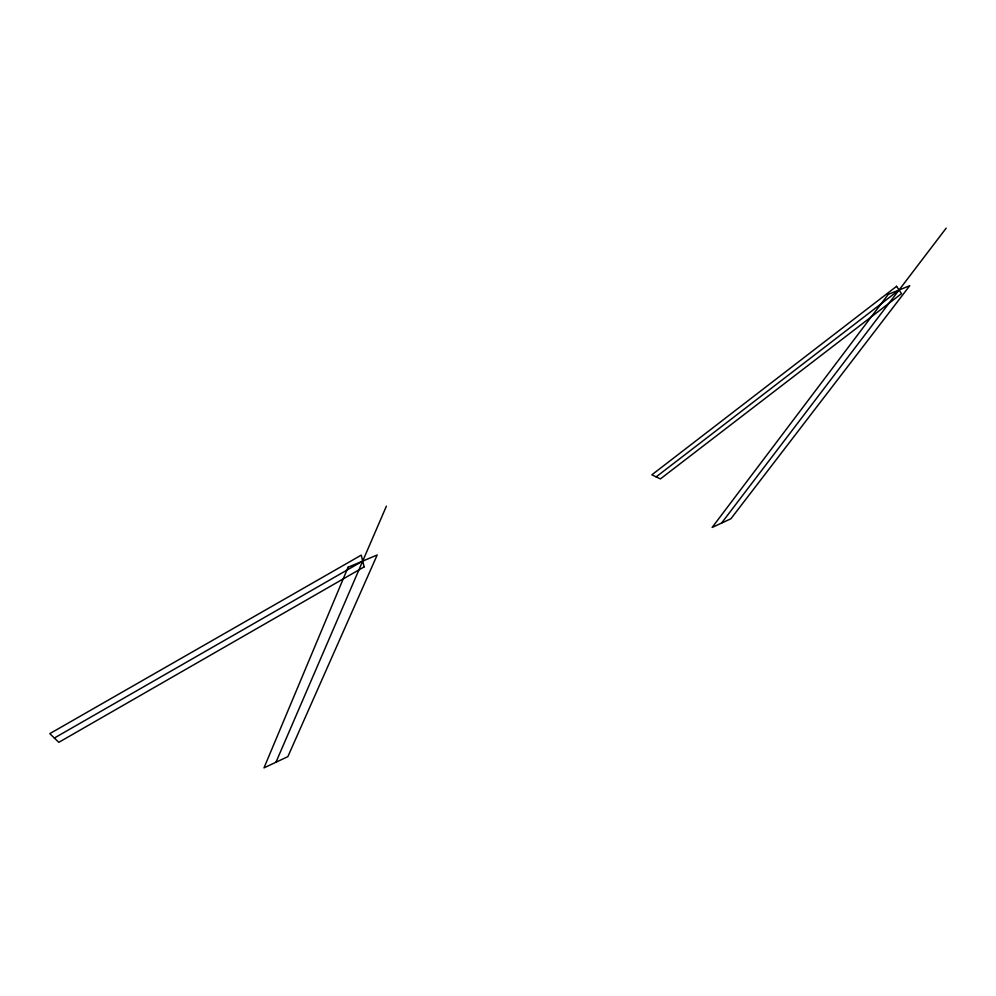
<?xml version="1.0" encoding="UTF-8"?>
<svg xmlns="http://www.w3.org/2000/svg" width="996" height="996" viewBox="0 0 996 996"><rect width="100%" height="100%" fill="white"/><g stroke="black" fill="none" stroke-linecap="round" stroke-linejoin="round"><path stroke-width="1.49" d="M275.967 762.226L386.398 506.142M721.54 523.099L946.2 228.121M656.152 476.885L899.064 289.998M54.357 738.024L362.718 561.072M348.102 567.21L263.99 767.879L287.869 756.624L377.198 554.984L348.102 567.21M888.283 294.343L712.14 527.432L730.877 518.792L909.759 285.703L888.283 294.343M896.587 286.3L651.845 474.831L660.385 478.914L901.517 293.646L896.587 286.3M364.15 566.886L58.826 742.319L49.8 733.641L361.262 555.133L364.15 566.886"/></g></svg>
